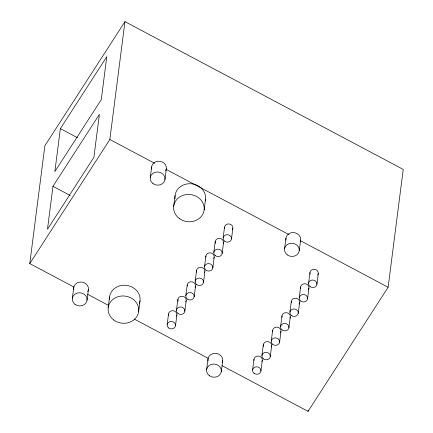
<?xml version="1.0" encoding="UTF-8"?>
<svg xmlns="http://www.w3.org/2000/svg" width="433" height="433" viewBox="0 0 433 433"><rect width="100%" height="100%" fill="white"/><g stroke="black" fill="none" stroke-linecap="round" stroke-linejoin="round"><path stroke-width="0.65" d="M73.967 287.057L29.774 263.594L44.87 145.742L124.948 21.65L403.226 169.406L388.13 287.258L308.052 411.35L222.064 365.69M52.972 186.32L47.473 229.284L93.891 157.347L99.395 114.382L52.972 186.32L70.162 195.445M60.366 128.617L54.861 171.582L101.279 99.644L106.783 56.68L60.366 128.617L77.556 137.743M72.333 298.429L73.707 287.685M87.044 300.269L88.424 289.531M29.774 263.594L109.847 139.502L124.948 21.65M108.185 307.717L109.56 296.973M150.273 177.644L151.647 166.905M138.641 311.527L140.016 300.789M164.984 179.489L166.359 168.746M173.682 206.211L175.056 195.472M167.165 324.647L168.545 313.903M176.496 310.185L177.871 299.447M175.506 325.692L176.886 314.948M185.827 295.728L187.202 284.984M184.837 311.23L186.212 300.491M204.138 210.027L205.513 199.283M195.159 281.266L196.533 270.528M194.168 296.773L195.543 286.029M204.49 266.809L205.864 256.065M203.499 282.311L204.874 271.572M213.815 252.347L215.196 241.609M212.83 267.854L214.205 257.11M223.147 237.89L224.527 227.146M206.59 369.712L207.964 358.973M222.156 253.392L223.536 242.653M231.487 238.935L232.862 228.191M221.301 371.557L222.681 360.813M252.596 370.004L253.971 359.266M261.927 355.547L263.302 344.803M260.937 371.049L262.311 360.305M271.258 341.085L272.633 330.347M270.268 356.592L271.643 345.848M284.53 248.932L285.904 238.188M280.584 326.628L281.964 315.884M279.599 342.13L280.974 331.391M289.915 312.166L291.295 301.428M288.925 327.673L290.305 316.929M299.241 250.772L300.616 240.028M299.246 297.709L300.621 286.965M298.256 313.211L299.631 302.472M308.577 283.247L309.952 272.509M307.587 298.754L308.962 288.01M316.918 284.292L318.293 273.553M308.052 411.35L308.226 410.013M109.847 139.502L154.635 163.284M165.98 169.308L289 234.626M300.345 240.651L388.13 287.258M87.699 294.353L108.602 305.449M134.279 319.083L208.327 358.4M109.495 299.246A15.344 13.639 7.3 0 1 126.653 285.369A15.344 13.639 7.3 0 1 139.426 303.317M175.089 198.715A15.344 13.639 7.3 0 1 191.061 183.754A15.344 13.639 7.3 0 1 205.21 200.88M168.67 315.321A4.2 3.735 7.3 0 1 173.076 310.71A4.2 3.735 7.3 0 1 176.502 316.133M178.093 301.119A4.2 3.735 7.3 0 1 182.407 296.248A4.2 3.735 7.3 0 1 185.697 301.904M187.262 286.137A4.2 3.735 7.3 0 1 192.036 281.829A4.2 3.735 7.3 0 1 195.023 287.447M196.75 272.2A4.2 3.735 7.3 0 1 200.917 267.318A4.2 3.735 7.3 0 1 204.495 272.752M205.924 257.218A4.2 3.735 7.3 0 1 210.692 252.91A4.2 3.735 7.3 0 1 213.686 258.528M215.412 243.281A4.2 3.735 7.3 0 1 219.574 238.399A4.2 3.735 7.3 0 1 223.152 243.833M224.581 228.299A4.2 3.735 7.3 0 1 229.355 223.991A4.2 3.735 7.3 0 1 232.348 229.609M254.03 360.418A4.2 3.735 7.3 0 1 258.799 356.11A4.2 3.735 7.3 0 1 261.792 361.723M263.518 346.476A4.2 3.735 7.3 0 1 267.686 341.594A4.2 3.735 7.3 0 1 271.264 347.033M272.693 331.499A4.2 3.735 7.3 0 1 277.607 327.218A4.2 3.735 7.3 0 1 280.297 333.031M282.089 317.297A4.2 3.735 7.3 0 1 286.494 312.691A4.2 3.735 7.3 0 1 289.921 318.114M291.42 302.84A4.2 3.735 7.3 0 1 296.123 298.272A4.2 3.735 7.3 0 1 298.959 304.112M300.751 288.378A4.2 3.735 7.3 0 1 305.303 283.788A4.2 3.735 7.3 0 1 308.448 289.428M310.169 274.176A4.2 3.735 7.3 0 1 314.488 269.31A4.2 3.735 7.3 0 1 317.773 274.966M208.067 361.003A7.415 6.587 7.3 0 1 215.964 353.333A7.415 6.587 7.3 0 1 222.216 362.475M286.007 240.223A7.415 6.587 7.3 0 1 293.899 232.553A7.415 6.587 7.3 0 1 300.156 241.69M73.81 289.72A7.415 6.587 7.3 0 1 81.967 282.083A7.415 6.587 7.3 0 1 87.753 291.615M151.75 168.94A7.415 6.587 7.3 0 1 159.907 161.298A7.415 6.587 7.3 0 1 165.687 170.835M152.968 183.57A7.415 6.587 7.3 0 0 164.935 179.798A7.415 6.587 7.3 0 0 154.982 172.334A7.415 6.587 7.3 0 0 152.968 183.57M75.028 304.35A7.415 6.587 7.3 0 0 87.001 300.578A7.415 6.587 7.3 0 0 77.042 293.114A7.415 6.587 7.3 0 0 75.028 304.35M287.225 254.853A7.415 6.587 7.3 0 0 299.192 251.08A7.415 6.587 7.3 0 0 289.239 243.617A7.415 6.587 7.3 0 0 287.225 254.853M209.285 375.633A7.415 6.587 7.3 0 0 221.258 371.866A7.415 6.587 7.3 0 0 211.299 364.402A7.415 6.587 7.3 0 0 209.285 375.633M310.104 286.603A4.2 3.735 7.3 0 0 316.891 284.47A4.2 3.735 7.3 0 0 311.246 280.238A4.2 3.735 7.3 0 0 310.104 286.603M300.773 301.065A4.2 3.735 7.3 0 0 307.56 298.927A4.2 3.735 7.3 0 0 301.915 294.694A4.2 3.735 7.3 0 0 300.773 301.065M291.447 315.522A4.2 3.735 7.3 0 0 298.229 313.389A4.2 3.735 7.3 0 0 292.584 309.157A4.2 3.735 7.3 0 0 291.447 315.522M282.116 329.984A4.2 3.735 7.3 0 0 288.898 327.846A4.2 3.735 7.3 0 0 283.258 323.613A4.2 3.735 7.3 0 0 282.116 329.984M272.785 344.441A4.2 3.735 7.3 0 0 279.572 342.308A4.2 3.735 7.3 0 0 273.927 338.076A4.2 3.735 7.3 0 0 272.785 344.441M263.453 358.903A4.2 3.735 7.3 0 0 270.241 356.765A4.2 3.735 7.3 0 0 264.595 352.532A4.2 3.735 7.3 0 0 263.453 358.903M254.122 373.36A4.2 3.735 7.3 0 0 260.91 371.222A4.2 3.735 7.3 0 0 255.264 366.995A4.2 3.735 7.3 0 0 254.122 373.36M224.678 241.246A4.2 3.735 7.3 0 0 231.46 239.108A4.2 3.735 7.3 0 0 225.815 234.875A4.2 3.735 7.3 0 0 224.678 241.246M215.347 255.708A4.2 3.735 7.3 0 0 222.134 253.57A4.2 3.735 7.3 0 0 216.489 249.338A4.2 3.735 7.3 0 0 215.347 255.708M206.016 270.165A4.2 3.735 7.3 0 0 212.803 268.027A4.2 3.735 7.3 0 0 207.158 263.794A4.2 3.735 7.3 0 0 206.016 270.165M196.685 284.627A4.2 3.735 7.3 0 0 203.472 282.489A4.2 3.735 7.3 0 0 197.827 278.257A4.2 3.735 7.3 0 0 196.685 284.627M187.354 299.084A4.2 3.735 7.3 0 0 194.141 296.946A4.2 3.735 7.3 0 0 188.496 292.713A4.2 3.735 7.3 0 0 187.354 299.084M178.023 313.546A4.2 3.735 7.3 0 0 184.81 311.408A4.2 3.735 7.3 0 0 179.165 307.176A4.2 3.735 7.3 0 0 178.023 313.546M168.697 328.003A4.2 3.735 7.3 0 0 175.479 325.865A4.2 3.735 7.3 0 0 169.839 321.632A4.2 3.735 7.3 0 0 168.697 328.003M179.262 218.47A15.344 13.639 7.3 0 0 204.04 210.665A15.344 13.639 7.3 0 0 183.43 195.218A15.344 13.639 7.3 0 0 179.262 218.47M113.765 319.976A15.344 13.639 7.3 0 0 138.544 312.171A15.344 13.639 7.3 0 0 117.933 296.719A15.344 13.639 7.3 0 0 113.765 319.976"/></g></svg>
